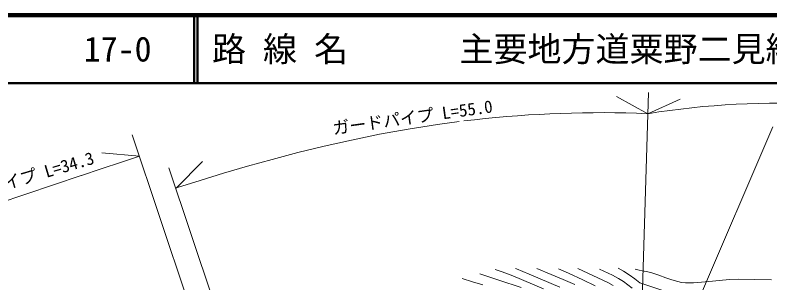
# Model space of a CAD drawing. Units: millimetres, scale not verified. Extents: x 40000 to 680000, y 20000 to 380000.
# Drawn here: x 151440 to 262362, y 340587 to 380000 of the extents above; entities that cross this region are included whole.
import ezdxf
from ezdxf.enums import TextEntityAlignment as Align

# ---------------------------------------------------------------- set-up
doc = ezdxf.new("R2010")
doc.units = ezdxf.units.MM
doc.header["$LTSCALE"] = 1000
for name, color, linetype, lineweight in [('M-BGD', 7, 'Continuous', 13), ('M-STR-HTXT', 7, 'Continuous', 13), ('M-TTL', 2, 'Continuous', 140), ('M-TTL-LINE', 7, 'Continuous', 50)]:
    doc.layers.add(name, color=color, linetype=linetype, lineweight=lineweight)
doc.layers.add('M-TTL-TXT', color=7, linetype='Continuous')
doc.styles.add('ＭＳ ゴシック', font='')
doc.styles.get('ＭＳ ゴシック').set_extended_font_data('MS Gothic')

msp = doc.modelspace()

# ---------------------------------------------------------------- linework, layer by layer
at = {"layer": 'M-BGD'}
for p, q in [((219729, 341937), (222538, 340991)), ((223021, 342224), (221999, 342586)), ((224606, 341607), (223021, 342224)), ((225146, 342655), (224955, 342728)), ((226998, 341892), (225146, 342655)), ((231493, 339973), (226998, 341892)), ((230206, 341835), (228133, 342692)), ((231970, 341106), (230206, 341835)), ((232770, 342017), (231283, 342656)), ((234862, 341061), (232770, 342017)), ((238530, 340659), (234127, 342691)), ((239227, 341717), (237300, 342588)), ((240094, 341246), (239227, 341717)), ((240837, 342311), (240044, 342736)), ((241692, 341792), (240837, 342311)), ((242506, 341207), (241692, 341792)), ((243151, 342442), (242577, 342620)), ((243591, 342355), (243151, 342442)), ((244199, 342268), (243591, 342355)), ((244883, 342113), (244199, 342268)), ((246039, 341744), (244883, 342113)), ((247088, 341354), (246039, 341744)), ((217154, 341225), (218677, 340738)), ((218677, 340738), (220166, 340316)), ((222538, 340991), (225795, 339892)), ((229097, 339696), (224606, 341607)), ((233708, 340331), (231970, 341106)), ((236707, 340152), (234862, 341061)), ((239320, 340229), (238530, 340659)), ((240860, 340773), (240094, 341246)), ((242137, 339809), (240860, 340773)), ((243249, 340606), (242506, 341207)), ((247784, 339076), (243249, 340606)), ((247945, 341049), (247088, 341354)), ((248808, 340794), (247945, 341049)), ((249389, 340672), (248808, 340794)), ((249976, 340600), (249389, 340672)), ((251132, 340621), (249976, 340600)), ((252325, 340701), (251132, 340621)), ((253919, 340824), (252325, 340701)), ((255379, 340985), (253919, 340824)), ((256489, 341083), (255379, 340985)), ((257686, 341132), (256489, 341083)), ((262591, 341058), (257686, 341132))]:
    msp.add_line(p, q, dxfattribs=at)
at = {"layer": 'M-STR-HTXT'}
for p, q in [((244520, 368627), (243010, 320173)), ((244422, 365492), (239806, 368002)), ((244422, 365492), (249161, 367609)), ((242766, 365560), (243526, 365531)), ((243526, 365531), (244422, 365492)), ((240558, 311676), (262789, 363562)), ((185993, 310679), (168636, 362401)), ((169700, 359231), (164184, 359747)), ((175174, 354581), (178986, 358432)), ((189365, 311798), (174016, 357537)), ((140167, 349346), (161164, 356392))]:
    msp.add_line(p, q, dxfattribs=at)
for points in [[(175028, 354534), (175319, 354628), (178630, 355671), (182051, 356713), (185583, 357748), (189228, 358765), (192990, 359755), (196870, 360707), (200868, 361612), (204987, 362456), (209225, 363228), (213528, 363906), (216720, 364332)], [(161181, 356398), (164075, 357368), (167070, 358366), (169700, 359231)]]:
    msp.add_lwpolyline(points, dxfattribs=at)
for centre, radius, start, end in [((263495, 248046), 118984, 74.10041, 99.22443), ((237567, 198641), 167000, 88.21598, 96.94938)]:
    msp.add_arc(centre, radius, start, end, dxfattribs=at)
at = {"layer": 'M-TTL'}
msp.add_line((680000, 380000), (61921, 380000), dxfattribs=at)
at = {"layer": 'M-TTL-LINE'}
for p, q in [((177750, 380000), (177750, 370000)), ((178250, 380000), (178250, 370000)), ((61940, 370000), (680000, 370000))]:
    msp.add_line(p, q, dxfattribs=at)

# ---------------------------------------------------------------- texts
at = {"layer": 'M-STR-HTXT', "style": 'ＭＳ ゴシック'}
for s, rotation, p in [('ガードパイプ L=55.0', 7.924, (221797, 365147)), ('ガードパイプ L=34.3', 16.474, (163382, 357643))]:
    msp.add_text(s, height=1833, rotation=rotation, dxfattribs=at).set_placement(p, align=Align.BOTTOM_RIGHT)
at = {"layer": 'M-TTL-TXT', "style": 'ＭＳ ゴシック'}
for s, p in [('路 線 名', (180380, 375000)), ('主要地方道粟野二見線', (216734, 375000)), ('17-0', (161521, 375000))]:
    msp.add_text(s, height=3666, dxfattribs=at).set_placement(p, align=Align.MIDDLE_LEFT)

doc.saveas('drawing.dxf')
